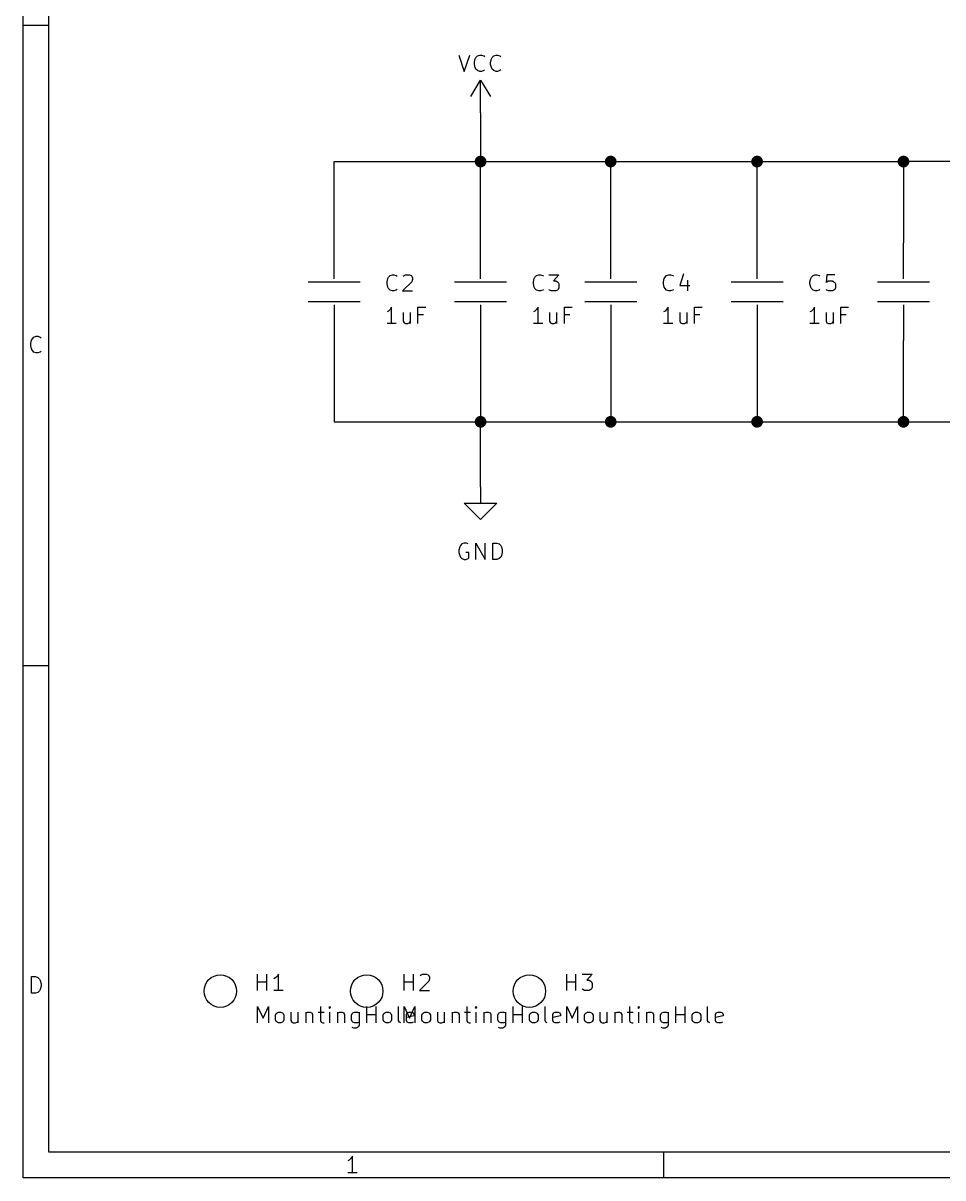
# Model space of a CAD drawing. Extents: x 0.4 to 11.3, y -7.9 to -0.4.
# Drawn here: x 0.394 to 3.221, y -7.874 to -4.324 of the extents above; entities that cross this region are included whole.
import ezdxf

# ---------------------------------------------------------------- set-up
doc = ezdxf.new("R2010")
doc.units = 0
doc.header["$MEASUREMENT"] = 0
for name, color, linetype in [('CYAN2', 4, 'CONTINUOUS'), ('GREEN3', 91, 'CONTINUOUS'), ('RED2', 1, 'CONTINUOUS')]:
    doc.layers.add(name, color=color, linetype=linetype)

msp = doc.modelspace()

# ---------------------------------------------------------------- linework, layer by layer
at = {"layer": 'CYAN2', "linetype": 'CONTINUOUS'}
for p, q in [((1.73333, -4.4228), (1.75, -4.4728)), ((1.75, -4.4728), (1.76667, -4.4228)), ((1.78095, -4.44423), (1.78333, -4.43471)), ((1.78333, -4.43471), (1.78571, -4.42995)), ((1.78571, -4.42995), (1.79048, -4.42519)), ((1.79048, -4.42519), (1.79762, -4.4228)), ((1.79762, -4.4228), (1.80238, -4.4228)), ((1.80238, -4.4228), (1.80952, -4.42519)), ((1.80952, -4.42519), (1.8119, -4.42757)), ((1.83095, -4.44423), (1.83333, -4.43471)), ((1.83333, -4.43471), (1.83571, -4.42995)), ((1.83571, -4.42995), (1.84048, -4.42519)), ((1.84048, -4.42519), (1.84762, -4.4228)), ((1.84762, -4.4228), (1.85238, -4.4228)), ((1.85238, -4.4228), (1.85952, -4.42519)), ((1.85952, -4.42519), (1.8619, -4.42757)), ((1.78095, -4.45137), (1.78095, -4.44423)), ((1.78333, -4.4609), (1.78095, -4.45137)), ((1.78571, -4.46566), (1.78333, -4.4609)), ((1.79048, -4.47043), (1.78571, -4.46566)), ((1.79762, -4.4728), (1.79048, -4.47043)), ((1.80238, -4.4728), (1.79762, -4.4728)), ((1.80952, -4.47043), (1.80238, -4.4728)), ((1.8119, -4.46804), (1.80952, -4.47043)), ((1.83095, -4.45137), (1.83095, -4.44423)), ((1.83333, -4.4609), (1.83095, -4.45137)), ((1.83571, -4.46566), (1.83333, -4.4609)), ((1.84048, -4.47043), (1.83571, -4.46566)), ((1.84762, -4.4728), (1.84048, -4.47043)), ((1.85238, -4.4728), (1.84762, -4.4728)), ((1.85952, -4.47043), (1.85238, -4.4728)), ((1.8619, -4.46804), (1.85952, -4.47043)), ((1.51234, -5.11923), (1.51472, -5.10971)), ((1.51472, -5.10971), (1.5171, -5.10495)), ((1.5171, -5.10495), (1.52186, -5.10019)), ((1.52186, -5.10019), (1.529, -5.0978)), ((1.529, -5.0978), (1.53376, -5.0978)), ((1.53376, -5.0978), (1.54091, -5.10019)), ((1.54091, -5.10019), (1.54329, -5.10257)), ((1.56234, -5.10257), (1.56472, -5.10019)), ((1.56472, -5.10019), (1.56948, -5.0978)), ((1.56948, -5.0978), (1.58139, -5.0978)), ((1.58139, -5.0978), (1.58615, -5.10019)), ((1.58615, -5.10019), (1.58853, -5.10257)), ((1.58853, -5.10257), (1.59091, -5.10733)), ((1.59091, -5.10733), (1.59091, -5.11209)), ((1.96234, -5.11923), (1.96472, -5.10971)), ((1.96472, -5.10971), (1.9671, -5.10495)), ((1.9671, -5.10495), (1.97186, -5.10019)), ((1.97186, -5.10019), (1.979, -5.0978)), ((1.979, -5.0978), (1.98376, -5.0978)), ((1.98376, -5.0978), (1.99091, -5.10019)), ((1.99091, -5.10019), (1.99329, -5.10257)), ((2.00996, -5.0978), (2.04091, -5.0978)), ((2.04091, -5.0978), (2.02424, -5.11685)), ((2.36234, -5.11923), (2.36472, -5.10971)), ((2.36472, -5.10971), (2.3671, -5.10495)), ((2.3671, -5.10495), (2.37186, -5.10019)), ((2.37186, -5.10019), (2.379, -5.0978)), ((2.379, -5.0978), (2.38376, -5.0978)), ((2.38376, -5.0978), (2.39091, -5.10019)), ((2.39091, -5.10019), (2.39329, -5.10257)), ((2.42424, -5.09543), (2.41234, -5.13114)), ((2.81234, -5.11923), (2.81472, -5.10971)), ((2.81472, -5.10971), (2.8171, -5.10495)), ((2.8171, -5.10495), (2.82186, -5.10019)), ((2.82186, -5.10019), (2.829, -5.0978)), ((2.829, -5.0978), (2.83376, -5.0978)), ((2.83376, -5.0978), (2.84091, -5.10019)), ((2.84091, -5.10019), (2.84329, -5.10257)), ((2.86472, -5.0978), (2.86234, -5.12161)), ((2.88853, -5.0978), (2.86472, -5.0978)), ((1.51234, -5.12637), (1.51234, -5.11923)), ((1.51472, -5.1359), (1.51234, -5.12637)), ((1.5171, -5.14066), (1.51472, -5.1359)), ((1.52186, -5.14543), (1.5171, -5.14066)), ((1.529, -5.1478), (1.52186, -5.14543)), ((1.54091, -5.14543), (1.53376, -5.1478)), ((1.54329, -5.14304), (1.54091, -5.14543)), ((1.58853, -5.11923), (1.55996, -5.1478)), ((1.59091, -5.11209), (1.58853, -5.11923)), ((1.96234, -5.12637), (1.96234, -5.11923)), ((1.96472, -5.1359), (1.96234, -5.12637)), ((1.9671, -5.14066), (1.96472, -5.1359)), ((1.97186, -5.14543), (1.9671, -5.14066)), ((1.979, -5.1478), (1.97186, -5.14543)), ((1.99091, -5.14543), (1.98376, -5.1478)), ((1.99329, -5.14304), (1.99091, -5.14543)), ((2.01234, -5.14543), (2.00996, -5.14304)), ((2.0171, -5.1478), (2.01234, -5.14543)), ((2.02424, -5.11685), (2.03139, -5.11685)), ((2.03139, -5.11685), (2.03615, -5.11923)), ((2.03615, -5.14543), (2.03139, -5.1478)), ((2.03615, -5.11923), (2.03853, -5.12161)), ((2.03853, -5.14304), (2.03615, -5.14543)), ((2.03853, -5.12161), (2.04091, -5.12637)), ((2.04091, -5.13828), (2.03853, -5.14304)), ((2.04091, -5.12637), (2.04091, -5.13828)), ((2.36234, -5.12637), (2.36234, -5.11923)), ((2.36472, -5.1359), (2.36234, -5.12637)), ((2.3671, -5.14066), (2.36472, -5.1359)), ((2.37186, -5.14543), (2.3671, -5.14066)), ((2.379, -5.1478), (2.37186, -5.14543)), ((2.39091, -5.14543), (2.38376, -5.1478)), ((2.39329, -5.14304), (2.39091, -5.14543)), ((2.41234, -5.13114), (2.44329, -5.13114)), ((2.43615, -5.11447), (2.43615, -5.1478)), ((2.81234, -5.12637), (2.81234, -5.11923)), ((2.81472, -5.1359), (2.81234, -5.12637)), ((2.8171, -5.14066), (2.81472, -5.1359)), ((2.82186, -5.14543), (2.8171, -5.14066)), ((2.829, -5.1478), (2.82186, -5.14543)), ((2.84091, -5.14543), (2.83376, -5.1478)), ((2.84329, -5.14304), (2.84091, -5.14543)), ((2.86234, -5.12161), (2.86472, -5.11923)), ((2.86472, -5.14543), (2.86234, -5.14304)), ((2.86472, -5.11923), (2.86948, -5.11685)), ((2.86948, -5.1478), (2.86472, -5.14543)), ((2.86948, -5.11685), (2.88139, -5.11685)), ((2.88139, -5.11685), (2.88615, -5.11923)), ((2.88615, -5.14543), (2.88139, -5.1478)), ((2.88615, -5.11923), (2.88853, -5.12161)), ((2.88853, -5.14304), (2.88615, -5.14543)), ((2.88853, -5.12161), (2.89091, -5.12637)), ((2.89091, -5.13828), (2.88853, -5.14304)), ((2.89091, -5.12637), (2.89091, -5.13828)), ((1.53376, -5.1478), (1.529, -5.1478)), ((1.55996, -5.1478), (1.59091, -5.1478)), ((1.98376, -5.1478), (1.979, -5.1478)), ((2.03139, -5.1478), (2.0171, -5.1478)), ((2.38376, -5.1478), (2.379, -5.1478)), ((2.83376, -5.1478), (2.829, -5.1478)), ((2.88139, -5.1478), (2.86948, -5.1478)), ((1.5171, -5.20971), (1.51234, -5.21209)), ((1.52186, -5.20495), (1.5171, -5.20971)), ((1.52662, -5.1978), (1.52186, -5.20495)), ((1.52662, -5.2478), (1.52662, -5.1978)), ((1.56233, -5.21447), (1.56233, -5.24066)), ((1.58376, -5.21447), (1.58376, -5.2478)), ((1.60757, -5.2478), (1.60757, -5.1978)), ((1.60757, -5.1978), (1.63138, -5.1978)), ((1.9671, -5.20971), (1.96234, -5.21209)), ((1.97186, -5.20495), (1.9671, -5.20971)), ((1.97662, -5.1978), (1.97186, -5.20495)), ((1.97662, -5.2478), (1.97662, -5.1978)), ((2.01233, -5.21447), (2.01233, -5.24066)), ((2.03376, -5.21447), (2.03376, -5.2478)), ((2.05757, -5.2478), (2.05757, -5.1978)), ((2.05757, -5.1978), (2.08138, -5.1978)), ((2.3671, -5.20971), (2.36234, -5.21209)), ((2.37186, -5.20495), (2.3671, -5.20971)), ((2.37662, -5.1978), (2.37186, -5.20495)), ((2.37662, -5.2478), (2.37662, -5.1978)), ((2.41233, -5.21447), (2.41233, -5.24066)), ((2.43376, -5.21447), (2.43376, -5.2478)), ((2.45757, -5.2478), (2.45757, -5.1978)), ((2.45757, -5.1978), (2.48138, -5.1978)), ((2.8171, -5.20971), (2.81234, -5.21209)), ((2.82186, -5.20495), (2.8171, -5.20971)), ((2.82662, -5.1978), (2.82186, -5.20495)), ((2.82662, -5.2478), (2.82662, -5.1978)), ((2.86233, -5.21447), (2.86233, -5.24066)), ((2.88376, -5.21447), (2.88376, -5.2478)), ((2.90757, -5.2478), (2.90757, -5.1978)), ((2.90757, -5.1978), (2.93138, -5.1978)), ((1.54091, -5.2478), (1.51234, -5.2478)), ((1.56233, -5.24066), (1.56472, -5.24543)), ((1.56472, -5.24543), (1.56948, -5.2478)), ((1.56948, -5.2478), (1.57662, -5.2478)), ((1.57662, -5.2478), (1.58138, -5.24543)), ((1.58138, -5.24543), (1.58376, -5.24304)), ((1.62424, -5.22161), (1.60757, -5.22161)), ((1.99091, -5.2478), (1.96234, -5.2478)), ((2.01233, -5.24066), (2.01472, -5.24543)), ((2.01472, -5.24543), (2.01948, -5.2478)), ((2.01948, -5.2478), (2.02662, -5.2478)), ((2.02662, -5.2478), (2.03138, -5.24543)), ((2.03138, -5.24543), (2.03376, -5.24304)), ((2.07424, -5.22161), (2.05757, -5.22161)), ((2.39091, -5.2478), (2.36234, -5.2478)), ((2.41233, -5.24066), (2.41472, -5.24543)), ((2.41472, -5.24543), (2.41948, -5.2478)), ((2.41948, -5.2478), (2.42662, -5.2478)), ((2.42662, -5.2478), (2.43138, -5.24543)), ((2.43138, -5.24543), (2.43376, -5.24304)), ((2.47424, -5.22161), (2.45757, -5.22161)), ((2.84091, -5.2478), (2.81234, -5.2478)), ((2.86233, -5.24066), (2.86472, -5.24543)), ((2.86472, -5.24543), (2.86948, -5.2478)), ((2.86948, -5.2478), (2.87662, -5.2478)), ((2.87662, -5.2478), (2.88138, -5.24543)), ((2.88138, -5.24543), (2.88376, -5.24304)), ((2.92424, -5.22161), (2.90757, -5.22161)), ((1.74286, -5.92519), (1.73809, -5.92995)), ((1.75, -5.9228), (1.74286, -5.92519)), ((1.75714, -5.9228), (1.75, -5.9228)), ((1.76191, -5.92519), (1.75714, -5.9228)), ((1.78571, -5.9728), (1.78571, -5.9228)), ((1.78571, -5.9228), (1.81428, -5.9728)), ((1.81428, -5.9728), (1.81428, -5.9228)), ((1.83809, -5.9728), (1.83809, -5.9228)), ((1.83809, -5.9228), (1.85, -5.9228)), ((1.85, -5.9228), (1.85714, -5.92519)), ((1.85714, -5.92519), (1.86191, -5.92995)), ((1.73571, -5.93471), (1.73333, -5.94423)), ((1.73333, -5.94423), (1.73333, -5.95137)), ((1.73333, -5.95137), (1.73571, -5.9609)), ((1.73809, -5.92995), (1.73571, -5.93471)), ((1.73571, -5.9609), (1.73809, -5.96566)), ((1.76428, -5.95137), (1.75476, -5.95137)), ((1.76428, -5.96804), (1.76428, -5.95137)), ((1.86191, -5.92995), (1.86429, -5.93471)), ((1.86429, -5.9609), (1.86191, -5.96566)), ((1.86429, -5.93471), (1.86667, -5.94423)), ((1.86667, -5.95137), (1.86429, -5.9609)), ((1.86667, -5.94423), (1.86667, -5.95137)), ((1.73809, -5.96566), (1.74286, -5.97043)), ((1.74286, -5.97043), (1.75, -5.9728)), ((1.75, -5.9728), (1.75476, -5.9728)), ((1.75476, -5.9728), (1.76191, -5.97043)), ((1.76191, -5.97043), (1.76428, -5.96804)), ((1.85, -5.9728), (1.83809, -5.9728)), ((1.85714, -5.97043), (1.85, -5.9728)), ((1.86191, -5.96566), (1.85714, -5.97043)), ((1.11472, -7.2978), (1.11472, -7.2478)), ((1.11472, -7.2978), (1.11472, -7.2478)), ((1.11472, -7.27161), (1.14329, -7.27161)), ((1.11472, -7.27161), (1.14329, -7.27161)), ((1.14329, -7.2978), (1.14329, -7.2478)), ((1.14329, -7.2978), (1.14329, -7.2478)), ((1.16948, -7.25971), (1.16472, -7.26209)), ((1.16948, -7.25971), (1.16472, -7.26209)), ((1.17424, -7.25495), (1.16948, -7.25971)), ((1.17424, -7.25495), (1.16948, -7.25971)), ((1.179, -7.2478), (1.17424, -7.25495)), ((1.179, -7.2478), (1.17424, -7.25495)), ((1.179, -7.2978), (1.179, -7.2478)), ((1.179, -7.2978), (1.179, -7.2478)), ((1.56472, -7.2978), (1.56472, -7.2478)), ((1.56472, -7.2978), (1.56472, -7.2478)), ((1.56472, -7.27161), (1.59329, -7.27161)), ((1.56472, -7.27161), (1.59329, -7.27161)), ((1.59329, -7.2978), (1.59329, -7.2478)), ((1.59329, -7.2978), (1.59329, -7.2478)), ((1.64091, -7.26923), (1.61234, -7.2978)), ((1.64091, -7.26923), (1.61234, -7.2978)), ((1.61472, -7.25257), (1.6171, -7.25019)), ((1.61472, -7.25257), (1.6171, -7.25019)), ((1.6171, -7.25019), (1.62186, -7.2478)), ((1.6171, -7.25019), (1.62186, -7.2478)), ((1.62186, -7.2478), (1.63377, -7.2478)), ((1.62186, -7.2478), (1.63377, -7.2478)), ((1.63377, -7.2478), (1.63853, -7.25019)), ((1.63377, -7.2478), (1.63853, -7.25019)), ((1.63853, -7.25019), (1.64091, -7.25257)), ((1.63853, -7.25019), (1.64091, -7.25257)), ((1.64091, -7.25257), (1.64329, -7.25733)), ((1.64091, -7.25257), (1.64329, -7.25733)), ((1.64329, -7.26209), (1.64091, -7.26923)), ((1.64329, -7.26209), (1.64091, -7.26923)), ((1.64329, -7.25733), (1.64329, -7.26209)), ((1.64329, -7.25733), (1.64329, -7.26209)), ((2.06472, -7.2978), (2.06472, -7.2478)), ((2.06472, -7.2978), (2.06472, -7.2478)), ((2.06472, -7.27161), (2.09329, -7.27161)), ((2.06472, -7.27161), (2.09329, -7.27161)), ((2.09329, -7.2978), (2.09329, -7.2478)), ((2.09329, -7.2978), (2.09329, -7.2478)), ((2.11234, -7.2478), (2.14329, -7.2478)), ((2.11234, -7.2478), (2.14329, -7.2478)), ((2.14329, -7.2478), (2.12662, -7.26685)), ((2.14329, -7.2478), (2.12662, -7.26685)), ((2.12662, -7.26685), (2.13377, -7.26685)), ((2.12662, -7.26685), (2.13377, -7.26685)), ((2.13377, -7.26685), (2.13853, -7.26923)), ((2.13377, -7.26685), (2.13853, -7.26923)), ((2.13853, -7.26923), (2.14091, -7.27161)), ((2.13853, -7.26923), (2.14091, -7.27161)), ((2.14091, -7.27161), (2.14329, -7.27637)), ((2.14091, -7.27161), (2.14329, -7.27637)), ((2.14329, -7.27637), (2.14329, -7.28828)), ((2.14329, -7.27637), (2.14329, -7.28828)), ((1.19329, -7.2978), (1.16472, -7.2978)), ((1.19329, -7.2978), (1.16472, -7.2978)), ((1.61234, -7.2978), (1.64329, -7.2978)), ((1.61234, -7.2978), (1.64329, -7.2978)), ((2.11472, -7.29543), (2.11234, -7.29304)), ((2.11472, -7.29543), (2.11234, -7.29304)), ((2.11948, -7.2978), (2.11472, -7.29543)), ((2.11948, -7.2978), (2.11472, -7.29543)), ((2.13377, -7.2978), (2.11948, -7.2978)), ((2.13377, -7.2978), (2.11948, -7.2978)), ((2.13853, -7.29543), (2.13377, -7.2978)), ((2.13853, -7.29543), (2.13377, -7.2978)), ((2.14091, -7.29304), (2.13853, -7.29543)), ((2.14091, -7.29304), (2.13853, -7.29543)), ((2.14329, -7.28828), (2.14091, -7.29304)), ((2.14329, -7.28828), (2.14091, -7.29304)), ((1.11472, -7.3978), (1.11472, -7.3478)), ((1.11472, -7.3478), (1.13139, -7.38352)), ((1.11472, -7.3978), (1.11472, -7.3478)), ((1.11472, -7.3478), (1.13139, -7.38352)), ((1.13139, -7.38352), (1.14805, -7.3478)), ((1.13139, -7.38352), (1.14805, -7.3478)), ((1.14805, -7.3478), (1.14805, -7.3978)), ((1.14805, -7.3478), (1.14805, -7.3978)), ((1.30757, -7.3478), (1.30757, -7.39066)), ((1.30757, -7.3478), (1.30757, -7.39066)), ((1.33614, -7.3478), (1.33376, -7.35019)), ((1.33614, -7.3478), (1.33376, -7.35019)), ((1.33852, -7.35019), (1.33614, -7.3478)), ((1.33614, -7.3478), (1.33614, -7.35257)), ((1.33852, -7.35019), (1.33614, -7.3478)), ((1.33614, -7.3478), (1.33614, -7.35257)), ((1.45042, -7.3978), (1.45042, -7.3478)), ((1.45042, -7.3978), (1.45042, -7.3478)), ((1.47899, -7.3978), (1.47899, -7.3478)), ((1.47899, -7.3978), (1.47899, -7.3478)), ((1.54804, -7.39066), (1.54804, -7.3478)), ((1.54804, -7.39066), (1.54804, -7.3478)), ((1.56472, -7.3978), (1.56472, -7.3478)), ((1.56472, -7.3478), (1.58139, -7.38352)), ((1.56472, -7.3978), (1.56472, -7.3478)), ((1.56472, -7.3478), (1.58139, -7.38352)), ((1.58139, -7.38352), (1.59805, -7.3478)), ((1.58139, -7.38352), (1.59805, -7.3478)), ((1.59805, -7.3478), (1.59805, -7.3978)), ((1.59805, -7.3478), (1.59805, -7.3978)), ((1.75757, -7.3478), (1.75757, -7.39066)), ((1.75757, -7.3478), (1.75757, -7.39066)), ((1.78614, -7.3478), (1.78376, -7.35019)), ((1.78614, -7.3478), (1.78376, -7.35019)), ((1.78852, -7.35019), (1.78614, -7.3478)), ((1.78614, -7.3478), (1.78614, -7.35257)), ((1.78852, -7.35019), (1.78614, -7.3478)), ((1.78614, -7.3478), (1.78614, -7.35257)), ((1.90042, -7.3978), (1.90042, -7.3478)), ((1.90042, -7.3978), (1.90042, -7.3478)), ((1.92899, -7.3978), (1.92899, -7.3478)), ((1.92899, -7.3978), (1.92899, -7.3478)), ((1.99804, -7.39066), (1.99804, -7.3478)), ((1.99804, -7.39066), (1.99804, -7.3478)), ((2.06472, -7.3978), (2.06472, -7.3478)), ((2.06472, -7.3478), (2.08139, -7.38352)), ((2.06472, -7.3978), (2.06472, -7.3478)), ((2.06472, -7.3478), (2.08139, -7.38352)), ((2.08139, -7.38352), (2.09805, -7.3478)), ((2.08139, -7.38352), (2.09805, -7.3478)), ((2.09805, -7.3478), (2.09805, -7.3978)), ((2.09805, -7.3478), (2.09805, -7.3978)), ((2.25757, -7.3478), (2.25757, -7.39066)), ((2.25757, -7.3478), (2.25757, -7.39066)), ((2.28614, -7.3478), (2.28376, -7.35019)), ((2.28614, -7.3478), (2.28376, -7.35019)), ((2.28852, -7.35019), (2.28614, -7.3478)), ((2.28614, -7.3478), (2.28614, -7.35257)), ((2.28852, -7.35019), (2.28614, -7.3478)), ((2.28614, -7.3478), (2.28614, -7.35257)), ((2.40042, -7.3978), (2.40042, -7.3478)), ((2.40042, -7.3978), (2.40042, -7.3478)), ((2.42899, -7.3978), (2.42899, -7.3478)), ((2.42899, -7.3978), (2.42899, -7.3478)), ((2.49804, -7.39066), (2.49804, -7.3478)), ((2.49804, -7.39066), (2.49804, -7.3478)), ((1.16948, -7.374), (1.17186, -7.36923)), ((1.16948, -7.374), (1.17186, -7.36923)), ((1.16948, -7.38828), (1.16948, -7.374)), ((1.16948, -7.38828), (1.16948, -7.374)), ((1.17186, -7.36923), (1.17424, -7.36685)), ((1.17186, -7.36923), (1.17424, -7.36685)), ((1.17424, -7.36685), (1.179, -7.36447)), ((1.17424, -7.36685), (1.179, -7.36447)), ((1.179, -7.36447), (1.18615, -7.36447)), ((1.179, -7.36447), (1.18615, -7.36447)), ((1.18615, -7.36447), (1.19091, -7.36685)), ((1.18615, -7.36447), (1.19091, -7.36685)), ((1.19091, -7.36685), (1.19329, -7.36923)), ((1.19091, -7.36685), (1.19329, -7.36923)), ((1.19329, -7.36923), (1.19567, -7.374)), ((1.19329, -7.36923), (1.19567, -7.374)), ((1.19567, -7.374), (1.19567, -7.38828)), ((1.19567, -7.374), (1.19567, -7.38828)), ((1.21709, -7.36447), (1.21709, -7.39066)), ((1.21709, -7.36447), (1.21709, -7.39066)), ((1.23852, -7.36447), (1.23852, -7.3978)), ((1.23852, -7.36447), (1.23852, -7.3978)), ((1.26233, -7.36447), (1.26233, -7.3978)), ((1.26233, -7.36447), (1.26233, -7.3978)), ((1.26233, -7.36923), (1.26471, -7.36685)), ((1.26233, -7.36923), (1.26471, -7.36685)), ((1.26471, -7.36685), (1.26948, -7.36447)), ((1.26471, -7.36685), (1.26948, -7.36447)), ((1.26948, -7.36447), (1.27662, -7.36447)), ((1.26948, -7.36447), (1.27662, -7.36447)), ((1.27662, -7.36447), (1.28138, -7.36685)), ((1.27662, -7.36447), (1.28138, -7.36685)), ((1.28138, -7.36685), (1.28376, -7.37161)), ((1.28138, -7.36685), (1.28376, -7.37161)), ((1.28376, -7.37161), (1.28376, -7.3978)), ((1.28376, -7.37161), (1.28376, -7.3978)), ((1.30043, -7.36447), (1.31947, -7.36447)), ((1.30043, -7.36447), (1.31947, -7.36447)), ((1.33376, -7.35019), (1.33614, -7.35257)), ((1.33376, -7.35019), (1.33614, -7.35257)), ((1.33614, -7.35257), (1.33852, -7.35019)), ((1.33614, -7.35257), (1.33852, -7.35019)), ((1.33614, -7.3978), (1.33614, -7.36447)), ((1.33614, -7.3978), (1.33614, -7.36447)), ((1.35995, -7.36447), (1.35995, -7.3978)), ((1.35995, -7.36447), (1.35995, -7.3978)), ((1.35995, -7.36923), (1.36233, -7.36685)), ((1.35995, -7.36923), (1.36233, -7.36685)), ((1.36233, -7.36685), (1.36709, -7.36447)), ((1.36233, -7.36685), (1.36709, -7.36447)), ((1.36709, -7.36447), (1.37424, -7.36447)), ((1.36709, -7.36447), (1.37424, -7.36447)), ((1.37424, -7.36447), (1.379, -7.36685)), ((1.37424, -7.36447), (1.379, -7.36685)), ((1.379, -7.36685), (1.38138, -7.37161)), ((1.379, -7.36685), (1.38138, -7.37161)), ((1.38138, -7.37161), (1.38138, -7.3978)), ((1.38138, -7.37161), (1.38138, -7.3978)), ((1.40281, -7.374), (1.40519, -7.36923)), ((1.40281, -7.374), (1.40519, -7.36923)), ((1.40281, -7.38828), (1.40281, -7.374)), ((1.40281, -7.38828), (1.40281, -7.374)), ((1.40519, -7.36923), (1.40757, -7.36685)), ((1.40519, -7.36923), (1.40757, -7.36685)), ((1.40757, -7.36685), (1.41233, -7.36447)), ((1.40757, -7.36685), (1.41233, -7.36447)), ((1.41233, -7.36447), (1.42185, -7.36447)), ((1.41233, -7.36447), (1.42185, -7.36447)), ((1.42185, -7.36447), (1.42661, -7.36685)), ((1.42185, -7.36447), (1.42661, -7.36685)), ((1.42661, -7.36447), (1.42661, -7.40495)), ((1.42661, -7.36447), (1.42661, -7.40495)), ((1.45042, -7.37161), (1.47899, -7.37161)), ((1.45042, -7.37161), (1.47899, -7.37161)), ((1.50043, -7.374), (1.5028, -7.36923)), ((1.50043, -7.374), (1.5028, -7.36923)), ((1.50043, -7.38828), (1.50043, -7.374)), ((1.50043, -7.38828), (1.50043, -7.374)), ((1.5028, -7.36923), (1.50519, -7.36685)), ((1.5028, -7.36923), (1.50519, -7.36685)), ((1.50519, -7.36685), (1.50995, -7.36447)), ((1.50519, -7.36685), (1.50995, -7.36447)), ((1.50995, -7.36447), (1.51709, -7.36447)), ((1.50995, -7.36447), (1.51709, -7.36447)), ((1.51709, -7.36447), (1.52185, -7.36685)), ((1.51709, -7.36447), (1.52185, -7.36685)), ((1.52185, -7.36685), (1.52423, -7.36923)), ((1.52185, -7.36685), (1.52423, -7.36923)), ((1.52423, -7.36923), (1.52661, -7.374)), ((1.52423, -7.36923), (1.52661, -7.374)), ((1.52661, -7.374), (1.52661, -7.38828)), ((1.52661, -7.374), (1.52661, -7.38828)), ((1.57185, -7.37161), (1.57423, -7.36685)), ((1.57185, -7.37161), (1.57423, -7.36685)), ((1.57185, -7.39066), (1.57185, -7.37161)), ((1.57185, -7.39066), (1.57185, -7.37161)), ((1.59566, -7.37637), (1.57185, -7.38114)), ((1.59566, -7.37637), (1.57185, -7.38114)), ((1.57423, -7.36685), (1.57899, -7.36447)), ((1.57423, -7.36685), (1.57899, -7.36447)), ((1.57899, -7.36447), (1.58852, -7.36447)), ((1.57899, -7.36447), (1.58852, -7.36447)), ((1.58852, -7.36447), (1.59328, -7.36685)), ((1.58852, -7.36447), (1.59328, -7.36685)), ((1.59328, -7.36685), (1.59566, -7.37161)), ((1.59328, -7.36685), (1.59566, -7.37161)), ((1.59566, -7.37161), (1.59566, -7.37637)), ((1.59566, -7.37161), (1.59566, -7.37637)), ((1.61948, -7.374), (1.62186, -7.36923)), ((1.61948, -7.374), (1.62186, -7.36923)), ((1.61948, -7.38828), (1.61948, -7.374)), ((1.61948, -7.38828), (1.61948, -7.374)), ((1.62186, -7.36923), (1.62424, -7.36685)), ((1.62186, -7.36923), (1.62424, -7.36685)), ((1.62424, -7.36685), (1.629, -7.36447)), ((1.62424, -7.36685), (1.629, -7.36447)), ((1.629, -7.36447), (1.63615, -7.36447)), ((1.629, -7.36447), (1.63615, -7.36447)), ((1.63615, -7.36447), (1.64091, -7.36685)), ((1.63615, -7.36447), (1.64091, -7.36685)), ((1.64091, -7.36685), (1.64329, -7.36923)), ((1.64091, -7.36685), (1.64329, -7.36923)), ((1.64329, -7.36923), (1.64567, -7.374)), ((1.64329, -7.36923), (1.64567, -7.374)), ((1.64567, -7.374), (1.64567, -7.38828)), ((1.64567, -7.374), (1.64567, -7.38828)), ((1.66709, -7.36447), (1.66709, -7.39066)), ((1.66709, -7.36447), (1.66709, -7.39066)), ((1.68852, -7.36447), (1.68852, -7.3978)), ((1.68852, -7.36447), (1.68852, -7.3978)), ((1.71233, -7.36447), (1.71233, -7.3978)), ((1.71233, -7.36447), (1.71233, -7.3978)), ((1.71233, -7.36923), (1.71471, -7.36685)), ((1.71233, -7.36923), (1.71471, -7.36685)), ((1.71471, -7.36685), (1.71948, -7.36447)), ((1.71471, -7.36685), (1.71948, -7.36447)), ((1.71948, -7.36447), (1.72662, -7.36447)), ((1.71948, -7.36447), (1.72662, -7.36447)), ((1.72662, -7.36447), (1.73138, -7.36685)), ((1.72662, -7.36447), (1.73138, -7.36685)), ((1.73138, -7.36685), (1.73376, -7.37161)), ((1.73138, -7.36685), (1.73376, -7.37161)), ((1.73376, -7.37161), (1.73376, -7.3978)), ((1.73376, -7.37161), (1.73376, -7.3978)), ((1.75043, -7.36447), (1.76947, -7.36447)), ((1.75043, -7.36447), (1.76947, -7.36447)), ((1.78376, -7.35019), (1.78614, -7.35257)), ((1.78376, -7.35019), (1.78614, -7.35257)), ((1.78614, -7.35257), (1.78852, -7.35019)), ((1.78614, -7.35257), (1.78852, -7.35019)), ((1.78614, -7.3978), (1.78614, -7.36447)), ((1.78614, -7.3978), (1.78614, -7.36447)), ((1.80995, -7.36447), (1.80995, -7.3978)), ((1.80995, -7.36447), (1.80995, -7.3978)), ((1.80995, -7.36923), (1.81233, -7.36685)), ((1.80995, -7.36923), (1.81233, -7.36685)), ((1.81233, -7.36685), (1.81709, -7.36447)), ((1.81233, -7.36685), (1.81709, -7.36447)), ((1.81709, -7.36447), (1.82424, -7.36447)), ((1.81709, -7.36447), (1.82424, -7.36447)), ((1.82424, -7.36447), (1.829, -7.36685)), ((1.82424, -7.36447), (1.829, -7.36685)), ((1.829, -7.36685), (1.83138, -7.37161)), ((1.829, -7.36685), (1.83138, -7.37161)), ((1.83138, -7.37161), (1.83138, -7.3978)), ((1.83138, -7.37161), (1.83138, -7.3978)), ((1.85281, -7.374), (1.85519, -7.36923)), ((1.85281, -7.374), (1.85519, -7.36923)), ((1.85281, -7.38828), (1.85281, -7.374)), ((1.85281, -7.38828), (1.85281, -7.374)), ((1.85519, -7.36923), (1.85757, -7.36685)), ((1.85519, -7.36923), (1.85757, -7.36685)), ((1.85757, -7.36685), (1.86233, -7.36447)), ((1.85757, -7.36685), (1.86233, -7.36447)), ((1.86233, -7.36447), (1.87185, -7.36447)), ((1.86233, -7.36447), (1.87185, -7.36447)), ((1.87185, -7.36447), (1.87661, -7.36685)), ((1.87185, -7.36447), (1.87661, -7.36685)), ((1.87661, -7.36447), (1.87661, -7.40495)), ((1.87661, -7.36447), (1.87661, -7.40495)), ((1.90042, -7.37161), (1.92899, -7.37161)), ((1.90042, -7.37161), (1.92899, -7.37161)), ((1.95043, -7.374), (1.9528, -7.36923)), ((1.95043, -7.374), (1.9528, -7.36923)), ((1.95043, -7.38828), (1.95043, -7.374)), ((1.95043, -7.38828), (1.95043, -7.374)), ((1.9528, -7.36923), (1.95519, -7.36685)), ((1.9528, -7.36923), (1.95519, -7.36685)), ((1.95519, -7.36685), (1.95995, -7.36447)), ((1.95519, -7.36685), (1.95995, -7.36447)), ((1.95995, -7.36447), (1.96709, -7.36447)), ((1.95995, -7.36447), (1.96709, -7.36447)), ((1.96709, -7.36447), (1.97185, -7.36685)), ((1.96709, -7.36447), (1.97185, -7.36685)), ((1.97185, -7.36685), (1.97423, -7.36923)), ((1.97185, -7.36685), (1.97423, -7.36923)), ((1.97423, -7.36923), (1.97661, -7.374)), ((1.97423, -7.36923), (1.97661, -7.374)), ((1.97661, -7.374), (1.97661, -7.38828)), ((1.97661, -7.374), (1.97661, -7.38828)), ((2.02185, -7.37161), (2.02423, -7.36685)), ((2.02185, -7.37161), (2.02423, -7.36685)), ((2.02185, -7.39066), (2.02185, -7.37161)), ((2.02185, -7.39066), (2.02185, -7.37161)), ((2.04566, -7.37637), (2.02185, -7.38114)), ((2.04566, -7.37637), (2.02185, -7.38114)), ((2.02423, -7.36685), (2.02899, -7.36447)), ((2.02423, -7.36685), (2.02899, -7.36447)), ((2.02899, -7.36447), (2.03852, -7.36447)), ((2.02899, -7.36447), (2.03852, -7.36447)), ((2.03852, -7.36447), (2.04328, -7.36685)), ((2.03852, -7.36447), (2.04328, -7.36685)), ((2.04328, -7.36685), (2.04566, -7.37161)), ((2.04328, -7.36685), (2.04566, -7.37161)), ((2.04566, -7.37161), (2.04566, -7.37637)), ((2.04566, -7.37161), (2.04566, -7.37637)), ((2.11948, -7.374), (2.12186, -7.36923)), ((2.11948, -7.374), (2.12186, -7.36923)), ((2.11948, -7.38828), (2.11948, -7.374)), ((2.11948, -7.38828), (2.11948, -7.374)), ((2.12186, -7.36923), (2.12424, -7.36685)), ((2.12186, -7.36923), (2.12424, -7.36685)), ((2.12424, -7.36685), (2.129, -7.36447)), ((2.12424, -7.36685), (2.129, -7.36447)), ((2.129, -7.36447), (2.13615, -7.36447)), ((2.129, -7.36447), (2.13615, -7.36447)), ((2.13615, -7.36447), (2.14091, -7.36685)), ((2.13615, -7.36447), (2.14091, -7.36685)), ((2.14091, -7.36685), (2.14329, -7.36923)), ((2.14091, -7.36685), (2.14329, -7.36923)), ((2.14329, -7.36923), (2.14567, -7.374)), ((2.14329, -7.36923), (2.14567, -7.374)), ((2.14567, -7.374), (2.14567, -7.38828)), ((2.14567, -7.374), (2.14567, -7.38828)), ((2.16709, -7.36447), (2.16709, -7.39066)), ((2.16709, -7.36447), (2.16709, -7.39066)), ((2.18852, -7.36447), (2.18852, -7.3978)), ((2.18852, -7.36447), (2.18852, -7.3978)), ((2.21233, -7.36447), (2.21233, -7.3978)), ((2.21233, -7.36447), (2.21233, -7.3978)), ((2.21233, -7.36923), (2.21471, -7.36685)), ((2.21233, -7.36923), (2.21471, -7.36685)), ((2.21471, -7.36685), (2.21948, -7.36447)), ((2.21471, -7.36685), (2.21948, -7.36447)), ((2.21948, -7.36447), (2.22662, -7.36447)), ((2.21948, -7.36447), (2.22662, -7.36447)), ((2.22662, -7.36447), (2.23138, -7.36685)), ((2.22662, -7.36447), (2.23138, -7.36685)), ((2.23138, -7.36685), (2.23376, -7.37161)), ((2.23138, -7.36685), (2.23376, -7.37161)), ((2.23376, -7.37161), (2.23376, -7.3978)), ((2.23376, -7.37161), (2.23376, -7.3978)), ((2.25043, -7.36447), (2.26947, -7.36447)), ((2.25043, -7.36447), (2.26947, -7.36447)), ((2.28376, -7.35019), (2.28614, -7.35257)), ((2.28376, -7.35019), (2.28614, -7.35257)), ((2.28614, -7.35257), (2.28852, -7.35019)), ((2.28614, -7.35257), (2.28852, -7.35019)), ((2.28614, -7.3978), (2.28614, -7.36447)), ((2.28614, -7.3978), (2.28614, -7.36447)), ((2.30995, -7.36447), (2.30995, -7.3978)), ((2.30995, -7.36447), (2.30995, -7.3978)), ((2.30995, -7.36923), (2.31233, -7.36685)), ((2.30995, -7.36923), (2.31233, -7.36685)), ((2.31233, -7.36685), (2.31709, -7.36447)), ((2.31233, -7.36685), (2.31709, -7.36447)), ((2.31709, -7.36447), (2.32424, -7.36447)), ((2.31709, -7.36447), (2.32424, -7.36447)), ((2.32424, -7.36447), (2.329, -7.36685)), ((2.32424, -7.36447), (2.329, -7.36685)), ((2.329, -7.36685), (2.33138, -7.37161)), ((2.329, -7.36685), (2.33138, -7.37161)), ((2.33138, -7.37161), (2.33138, -7.3978)), ((2.33138, -7.37161), (2.33138, -7.3978)), ((2.35281, -7.374), (2.35519, -7.36923)), ((2.35281, -7.374), (2.35519, -7.36923)), ((2.35281, -7.38828), (2.35281, -7.374)), ((2.35281, -7.38828), (2.35281, -7.374)), ((2.35519, -7.36923), (2.35757, -7.36685)), ((2.35519, -7.36923), (2.35757, -7.36685)), ((2.35757, -7.36685), (2.36233, -7.36447)), ((2.35757, -7.36685), (2.36233, -7.36447)), ((2.36233, -7.36447), (2.37185, -7.36447)), ((2.36233, -7.36447), (2.37185, -7.36447)), ((2.37185, -7.36447), (2.37661, -7.36685)), ((2.37185, -7.36447), (2.37661, -7.36685)), ((2.37661, -7.36447), (2.37661, -7.40495)), ((2.37661, -7.36447), (2.37661, -7.40495)), ((2.40042, -7.37161), (2.42899, -7.37161)), ((2.40042, -7.37161), (2.42899, -7.37161)), ((2.45043, -7.374), (2.4528, -7.36923)), ((2.45043, -7.374), (2.4528, -7.36923)), ((2.45043, -7.38828), (2.45043, -7.374)), ((2.45043, -7.38828), (2.45043, -7.374)), ((2.4528, -7.36923), (2.45519, -7.36685)), ((2.4528, -7.36923), (2.45519, -7.36685)), ((2.45519, -7.36685), (2.45995, -7.36447)), ((2.45519, -7.36685), (2.45995, -7.36447)), ((2.45995, -7.36447), (2.46709, -7.36447)), ((2.45995, -7.36447), (2.46709, -7.36447)), ((2.46709, -7.36447), (2.47185, -7.36685)), ((2.46709, -7.36447), (2.47185, -7.36685)), ((2.47185, -7.36685), (2.47423, -7.36923)), ((2.47185, -7.36685), (2.47423, -7.36923)), ((2.47423, -7.36923), (2.47661, -7.374)), ((2.47423, -7.36923), (2.47661, -7.374)), ((2.47661, -7.374), (2.47661, -7.38828)), ((2.47661, -7.374), (2.47661, -7.38828)), ((2.52185, -7.37161), (2.52423, -7.36685)), ((2.52185, -7.37161), (2.52423, -7.36685)), ((2.52185, -7.39066), (2.52185, -7.37161)), ((2.52185, -7.39066), (2.52185, -7.37161)), ((2.54566, -7.37637), (2.52185, -7.38114)), ((2.54566, -7.37637), (2.52185, -7.38114)), ((2.52423, -7.36685), (2.52899, -7.36447)), ((2.52423, -7.36685), (2.52899, -7.36447)), ((2.52899, -7.36447), (2.53852, -7.36447)), ((2.52899, -7.36447), (2.53852, -7.36447)), ((2.53852, -7.36447), (2.54328, -7.36685)), ((2.53852, -7.36447), (2.54328, -7.36685)), ((2.54328, -7.36685), (2.54566, -7.37161)), ((2.54328, -7.36685), (2.54566, -7.37161)), ((2.54566, -7.37161), (2.54566, -7.37637)), ((2.54566, -7.37161), (2.54566, -7.37637)), ((1.17186, -7.39304), (1.16948, -7.38828)), ((1.17186, -7.39304), (1.16948, -7.38828)), ((1.17424, -7.39543), (1.17186, -7.39304)), ((1.17424, -7.39543), (1.17186, -7.39304)), ((1.179, -7.3978), (1.17424, -7.39543)), ((1.179, -7.3978), (1.17424, -7.39543)), ((1.18615, -7.3978), (1.179, -7.3978)), ((1.18615, -7.3978), (1.179, -7.3978)), ((1.19091, -7.39543), (1.18615, -7.3978)), ((1.19091, -7.39543), (1.18615, -7.3978)), ((1.19329, -7.39304), (1.19091, -7.39543)), ((1.19329, -7.39304), (1.19091, -7.39543)), ((1.19567, -7.38828), (1.19329, -7.39304)), ((1.19567, -7.38828), (1.19329, -7.39304)), ((1.21709, -7.39066), (1.21948, -7.39543)), ((1.21709, -7.39066), (1.21948, -7.39543)), ((1.21948, -7.39543), (1.22424, -7.3978)), ((1.21948, -7.39543), (1.22424, -7.3978)), ((1.22424, -7.3978), (1.23138, -7.3978)), ((1.22424, -7.3978), (1.23138, -7.3978)), ((1.23138, -7.3978), (1.23614, -7.39543)), ((1.23138, -7.3978), (1.23614, -7.39543)), ((1.23614, -7.39543), (1.23852, -7.39304)), ((1.23614, -7.39543), (1.23852, -7.39304)), ((1.30757, -7.39066), (1.30995, -7.39543)), ((1.30757, -7.39066), (1.30995, -7.39543)), ((1.30995, -7.39543), (1.31471, -7.3978)), ((1.30995, -7.39543), (1.31471, -7.3978)), ((1.31471, -7.3978), (1.31947, -7.3978)), ((1.31471, -7.3978), (1.31947, -7.3978)), ((1.40519, -7.39304), (1.40281, -7.38828)), ((1.40519, -7.39304), (1.40281, -7.38828)), ((1.40757, -7.39543), (1.40519, -7.39304)), ((1.40757, -7.39543), (1.40519, -7.39304)), ((1.40995, -7.41447), (1.40519, -7.41209)), ((1.40995, -7.41447), (1.40519, -7.41209)), ((1.41233, -7.3978), (1.40757, -7.39543)), ((1.41233, -7.3978), (1.40757, -7.39543)), ((1.41709, -7.41447), (1.40995, -7.41447)), ((1.41709, -7.41447), (1.40995, -7.41447)), ((1.42185, -7.3978), (1.41233, -7.3978)), ((1.42185, -7.3978), (1.41233, -7.3978)), ((1.42185, -7.41209), (1.41709, -7.41447)), ((1.42185, -7.41209), (1.41709, -7.41447)), ((1.42661, -7.39543), (1.42185, -7.3978)), ((1.42661, -7.39543), (1.42185, -7.3978)), ((1.42423, -7.40971), (1.42185, -7.41209)), ((1.42423, -7.40971), (1.42185, -7.41209)), ((1.42661, -7.40495), (1.42423, -7.40971)), ((1.42661, -7.40495), (1.42423, -7.40971)), ((1.5028, -7.39304), (1.50043, -7.38828)), ((1.5028, -7.39304), (1.50043, -7.38828)), ((1.50519, -7.39543), (1.5028, -7.39304)), ((1.50519, -7.39543), (1.5028, -7.39304)), ((1.50995, -7.3978), (1.50519, -7.39543)), ((1.50995, -7.3978), (1.50519, -7.39543)), ((1.51709, -7.3978), (1.50995, -7.3978)), ((1.51709, -7.3978), (1.50995, -7.3978)), ((1.52185, -7.39543), (1.51709, -7.3978)), ((1.52185, -7.39543), (1.51709, -7.3978)), ((1.52423, -7.39304), (1.52185, -7.39543)), ((1.52423, -7.39304), (1.52185, -7.39543)), ((1.52661, -7.38828), (1.52423, -7.39304)), ((1.52661, -7.38828), (1.52423, -7.39304)), ((1.55042, -7.39543), (1.54804, -7.39066)), ((1.55042, -7.39543), (1.54804, -7.39066)), ((1.55519, -7.3978), (1.55042, -7.39543)), ((1.55519, -7.3978), (1.55042, -7.39543)), ((1.57423, -7.39543), (1.57185, -7.39066)), ((1.57423, -7.39543), (1.57185, -7.39066)), ((1.57899, -7.3978), (1.57423, -7.39543)), ((1.57899, -7.3978), (1.57423, -7.39543)), ((1.58852, -7.3978), (1.57899, -7.3978)), ((1.58852, -7.3978), (1.57899, -7.3978)), ((1.59328, -7.39543), (1.58852, -7.3978)), ((1.59328, -7.39543), (1.58852, -7.3978)), ((1.62186, -7.39304), (1.61948, -7.38828)), ((1.62186, -7.39304), (1.61948, -7.38828)), ((1.62424, -7.39543), (1.62186, -7.39304)), ((1.62424, -7.39543), (1.62186, -7.39304)), ((1.629, -7.3978), (1.62424, -7.39543)), ((1.629, -7.3978), (1.62424, -7.39543)), ((1.63615, -7.3978), (1.629, -7.3978)), ((1.63615, -7.3978), (1.629, -7.3978)), ((1.64091, -7.39543), (1.63615, -7.3978)), ((1.64091, -7.39543), (1.63615, -7.3978)), ((1.64329, -7.39304), (1.64091, -7.39543)), ((1.64329, -7.39304), (1.64091, -7.39543)), ((1.64567, -7.38828), (1.64329, -7.39304)), ((1.64567, -7.38828), (1.64329, -7.39304)), ((1.66709, -7.39066), (1.66948, -7.39543)), ((1.66709, -7.39066), (1.66948, -7.39543)), ((1.66948, -7.39543), (1.67424, -7.3978)), ((1.66948, -7.39543), (1.67424, -7.3978)), ((1.67424, -7.3978), (1.68138, -7.3978)), ((1.67424, -7.3978), (1.68138, -7.3978)), ((1.68138, -7.3978), (1.68614, -7.39543)), ((1.68138, -7.3978), (1.68614, -7.39543)), ((1.68614, -7.39543), (1.68852, -7.39304)), ((1.68614, -7.39543), (1.68852, -7.39304)), ((1.75757, -7.39066), (1.75995, -7.39543)), ((1.75757, -7.39066), (1.75995, -7.39543)), ((1.75995, -7.39543), (1.76471, -7.3978)), ((1.75995, -7.39543), (1.76471, -7.3978)), ((1.76471, -7.3978), (1.76947, -7.3978)), ((1.76471, -7.3978), (1.76947, -7.3978)), ((1.85519, -7.39304), (1.85281, -7.38828)), ((1.85519, -7.39304), (1.85281, -7.38828)), ((1.85757, -7.39543), (1.85519, -7.39304)), ((1.85757, -7.39543), (1.85519, -7.39304)), ((1.85995, -7.41447), (1.85519, -7.41209)), ((1.85995, -7.41447), (1.85519, -7.41209)), ((1.86233, -7.3978), (1.85757, -7.39543)), ((1.86233, -7.3978), (1.85757, -7.39543)), ((1.86709, -7.41447), (1.85995, -7.41447)), ((1.86709, -7.41447), (1.85995, -7.41447)), ((1.87185, -7.3978), (1.86233, -7.3978)), ((1.87185, -7.3978), (1.86233, -7.3978)), ((1.87185, -7.41209), (1.86709, -7.41447)), ((1.87185, -7.41209), (1.86709, -7.41447)), ((1.87661, -7.39543), (1.87185, -7.3978)), ((1.87661, -7.39543), (1.87185, -7.3978)), ((1.87423, -7.40971), (1.87185, -7.41209)), ((1.87423, -7.40971), (1.87185, -7.41209)), ((1.87661, -7.40495), (1.87423, -7.40971)), ((1.87661, -7.40495), (1.87423, -7.40971)), ((1.9528, -7.39304), (1.95043, -7.38828)), ((1.9528, -7.39304), (1.95043, -7.38828)), ((1.95519, -7.39543), (1.9528, -7.39304)), ((1.95519, -7.39543), (1.9528, -7.39304)), ((1.95995, -7.3978), (1.95519, -7.39543)), ((1.95995, -7.3978), (1.95519, -7.39543)), ((1.96709, -7.3978), (1.95995, -7.3978)), ((1.96709, -7.3978), (1.95995, -7.3978)), ((1.97185, -7.39543), (1.96709, -7.3978)), ((1.97185, -7.39543), (1.96709, -7.3978)), ((1.97423, -7.39304), (1.97185, -7.39543)), ((1.97423, -7.39304), (1.97185, -7.39543)), ((1.97661, -7.38828), (1.97423, -7.39304)), ((1.97661, -7.38828), (1.97423, -7.39304)), ((2.00042, -7.39543), (1.99804, -7.39066)), ((2.00042, -7.39543), (1.99804, -7.39066)), ((2.00519, -7.3978), (2.00042, -7.39543)), ((2.00519, -7.3978), (2.00042, -7.39543)), ((2.02423, -7.39543), (2.02185, -7.39066)), ((2.02423, -7.39543), (2.02185, -7.39066)), ((2.02899, -7.3978), (2.02423, -7.39543)), ((2.02899, -7.3978), (2.02423, -7.39543)), ((2.03852, -7.3978), (2.02899, -7.3978)), ((2.03852, -7.3978), (2.02899, -7.3978)), ((2.04328, -7.39543), (2.03852, -7.3978)), ((2.04328, -7.39543), (2.03852, -7.3978)), ((2.12186, -7.39304), (2.11948, -7.38828)), ((2.12186, -7.39304), (2.11948, -7.38828)), ((2.12424, -7.39543), (2.12186, -7.39304)), ((2.12424, -7.39543), (2.12186, -7.39304)), ((2.129, -7.3978), (2.12424, -7.39543)), ((2.129, -7.3978), (2.12424, -7.39543)), ((2.13615, -7.3978), (2.129, -7.3978)), ((2.13615, -7.3978), (2.129, -7.3978)), ((2.14091, -7.39543), (2.13615, -7.3978)), ((2.14091, -7.39543), (2.13615, -7.3978)), ((2.14329, -7.39304), (2.14091, -7.39543)), ((2.14329, -7.39304), (2.14091, -7.39543)), ((2.14567, -7.38828), (2.14329, -7.39304)), ((2.14567, -7.38828), (2.14329, -7.39304)), ((2.16709, -7.39066), (2.16948, -7.39543)), ((2.16709, -7.39066), (2.16948, -7.39543)), ((2.16948, -7.39543), (2.17424, -7.3978)), ((2.16948, -7.39543), (2.17424, -7.3978)), ((2.17424, -7.3978), (2.18138, -7.3978)), ((2.17424, -7.3978), (2.18138, -7.3978)), ((2.18138, -7.3978), (2.18614, -7.39543)), ((2.18138, -7.3978), (2.18614, -7.39543)), ((2.18614, -7.39543), (2.18852, -7.39304)), ((2.18614, -7.39543), (2.18852, -7.39304)), ((2.25757, -7.39066), (2.25995, -7.39543)), ((2.25757, -7.39066), (2.25995, -7.39543)), ((2.25995, -7.39543), (2.26471, -7.3978)), ((2.25995, -7.39543), (2.26471, -7.3978)), ((2.26471, -7.3978), (2.26947, -7.3978)), ((2.26471, -7.3978), (2.26947, -7.3978)), ((2.35519, -7.39304), (2.35281, -7.38828)), ((2.35519, -7.39304), (2.35281, -7.38828)), ((2.35757, -7.39543), (2.35519, -7.39304)), ((2.35757, -7.39543), (2.35519, -7.39304)), ((2.35995, -7.41447), (2.35519, -7.41209)), ((2.35995, -7.41447), (2.35519, -7.41209)), ((2.36233, -7.3978), (2.35757, -7.39543)), ((2.36233, -7.3978), (2.35757, -7.39543)), ((2.36709, -7.41447), (2.35995, -7.41447)), ((2.36709, -7.41447), (2.35995, -7.41447)), ((2.37185, -7.3978), (2.36233, -7.3978)), ((2.37185, -7.3978), (2.36233, -7.3978)), ((2.37185, -7.41209), (2.36709, -7.41447)), ((2.37185, -7.41209), (2.36709, -7.41447)), ((2.37661, -7.39543), (2.37185, -7.3978)), ((2.37661, -7.39543), (2.37185, -7.3978)), ((2.37423, -7.40971), (2.37185, -7.41209)), ((2.37423, -7.40971), (2.37185, -7.41209)), ((2.37661, -7.40495), (2.37423, -7.40971)), ((2.37661, -7.40495), (2.37423, -7.40971)), ((2.4528, -7.39304), (2.45043, -7.38828)), ((2.4528, -7.39304), (2.45043, -7.38828)), ((2.45519, -7.39543), (2.4528, -7.39304)), ((2.45519, -7.39543), (2.4528, -7.39304)), ((2.45995, -7.3978), (2.45519, -7.39543)), ((2.45995, -7.3978), (2.45519, -7.39543)), ((2.46709, -7.3978), (2.45995, -7.3978)), ((2.46709, -7.3978), (2.45995, -7.3978)), ((2.47185, -7.39543), (2.46709, -7.3978)), ((2.47185, -7.39543), (2.46709, -7.3978)), ((2.47423, -7.39304), (2.47185, -7.39543)), ((2.47423, -7.39304), (2.47185, -7.39543)), ((2.47661, -7.38828), (2.47423, -7.39304)), ((2.47661, -7.38828), (2.47423, -7.39304)), ((2.50042, -7.39543), (2.49804, -7.39066)), ((2.50042, -7.39543), (2.49804, -7.39066)), ((2.50519, -7.3978), (2.50042, -7.39543)), ((2.50519, -7.3978), (2.50042, -7.39543)), ((2.52423, -7.39543), (2.52185, -7.39066)), ((2.52423, -7.39543), (2.52185, -7.39066)), ((2.52899, -7.3978), (2.52423, -7.39543)), ((2.52899, -7.3978), (2.52423, -7.39543)), ((2.53852, -7.3978), (2.52899, -7.3978)), ((2.53852, -7.3978), (2.52899, -7.3978)), ((2.54328, -7.39543), (2.53852, -7.3978)), ((2.54328, -7.39543), (2.53852, -7.3978))]:
    msp.add_line(p, q, dxfattribs=at)
at = {"layer": 'GREEN3', "linetype": 'CONTINUOUS'}
for p, q in [((1.8, -4.6), (1.8, -4.75)), ((1.35, -4.75), (1.8, -4.75)), ((1.35, -5), (1.35, -4.75)), ((1.8, -5), (1.8, -4.75)), ((1.8, -4.75), (2.2, -4.75)), ((2.2, -5), (2.2, -4.75)), ((2.2, -4.75), (2.65, -4.75)), ((2.65, -5), (2.65, -4.75)), ((2.65, -4.75), (3.1, -4.75)), ((3.55, -4.75), (3.1, -4.75)), ((3.1, -4.75), (3.1, -5)), ((1.35, -5.3), (1.35, -5.55)), ((1.8, -5.3), (1.8, -5.55)), ((2.2, -5.3), (2.2, -5.55)), ((2.65, -5.3), (2.65, -5.55)), ((3.1, -5.55), (3.1, -5.3)), ((1.35, -5.55), (1.8, -5.55)), ((1.8, -5.75), (1.8, -5.55)), ((1.8, -5.55), (2.2, -5.55)), ((2.2, -5.55), (2.65, -5.55)), ((2.65, -5.55), (3.1, -5.55)), ((3.1, -5.55), (3.55, -5.55))]:
    msp.add_line(p, q, dxfattribs=at)
at = {"layer": 'GREEN3', "const_width": 0.018}
for points in [[(1.791, -4.75, 1), (1.809, -4.75, 1)], [(2.191, -4.75, 1), (2.209, -4.75, 1)], [(2.641, -4.75, 1), (2.659, -4.75, 1)], [(3.091, -4.75, 1), (3.109, -4.75, 1)], [(1.791, -5.55, 1), (1.809, -5.55, 1)], [(2.191, -5.55, 1), (2.209, -5.55, 1)], [(2.641, -5.55, 1), (2.659, -5.55, 1)], [(3.091, -5.55, 1), (3.109, -5.55, 1)]]:
    msp.add_lwpolyline(points, format="xyb", close=True, dxfattribs=at)
at = {"layer": 'RED2', "linetype": 'CONTINUOUS'}
for p, q in [((0.393701, -7.8743), (0.393701, -0.393701)), ((0.472441, -7.79556), (0.472441, -0.472441)), ((0.393701, -4.33071), (0.472441, -4.33071)), ((1.77, -4.55), (1.8, -4.5)), ((1.8, -4.6), (1.8, -4.5)), ((1.8, -4.5), (1.83, -4.55)), ((1.35, -5.11), (1.35, -5)), ((1.8, -5.11), (1.8, -5)), ((2.2, -5.11), (2.2, -5)), ((2.65, -5.11), (2.65, -5)), ((3.1, -5.11), (3.1, -5)), ((1.27, -5.12), (1.43, -5.12)), ((1.72, -5.12), (1.88, -5.12)), ((2.12, -5.12), (2.28, -5.12)), ((2.57, -5.12), (2.73, -5.12)), ((3.02, -5.12), (3.18, -5.12)), ((1.27, -5.18), (1.43, -5.18)), ((1.72, -5.18), (1.88, -5.18)), ((2.12, -5.18), (2.28, -5.18)), ((2.57, -5.18), (2.73, -5.18)), ((3.02, -5.18), (3.18, -5.18)), ((1.35, -5.19), (1.35, -5.3)), ((1.8, -5.19), (1.8, -5.3)), ((2.2, -5.19), (2.2, -5.3)), ((2.65, -5.19), (2.65, -5.3)), ((3.1, -5.19), (3.1, -5.3)), ((0.426976, -5.28959), (0.434287, -5.28715)), ((0.434287, -5.28715), (0.439161, -5.28715)), ((0.439161, -5.28715), (0.446472, -5.28959)), ((0.417228, -5.30909), (0.419665, -5.29934)), ((0.417228, -5.3164), (0.417228, -5.30909)), ((0.419665, -5.32615), (0.417228, -5.3164)), ((0.419665, -5.29934), (0.422102, -5.29446)), ((0.422102, -5.29446), (0.426976, -5.28959)), ((0.446472, -5.28959), (0.448909, -5.29203)), ((0.422102, -5.33102), (0.419665, -5.32615)), ((0.426976, -5.3359), (0.422102, -5.33102)), ((0.434287, -5.33833), (0.426976, -5.3359)), ((0.439161, -5.33833), (0.434287, -5.33833)), ((0.446472, -5.3359), (0.439161, -5.33833)), ((0.448909, -5.33346), (0.446472, -5.3359)), ((1.8, -5.75), (1.8, -5.8)), ((1.8, -5.85), (1.75, -5.8)), ((1.75, -5.8), (1.8, -5.8)), ((1.8, -5.8), (1.85, -5.8)), ((1.85, -5.8), (1.8, -5.85)), ((0.393701, -6.29921), (0.472441, -6.29921)), ((0.419665, -7.30684), (0.419665, -7.25566)), ((0.419665, -7.25566), (0.43185, -7.25566)), ((0.43185, -7.25566), (0.439161, -7.25809)), ((0.439161, -7.25809), (0.444035, -7.26297)), ((0.444035, -7.26297), (0.446472, -7.26784)), ((0.446472, -7.26784), (0.448909, -7.27759)), ((0.43185, -7.30684), (0.419665, -7.30684)), ((0.439161, -7.3044), (0.43185, -7.30684)), ((0.444035, -7.29952), (0.439161, -7.3044)), ((0.446472, -7.29465), (0.444035, -7.29952)), ((0.448909, -7.2849), (0.446472, -7.29465)), ((0.448909, -7.27759), (0.448909, -7.2849)), ((11.2206, -7.79556), (0.472441, -7.79556)), ((1.4062, -7.80712), (1.40133, -7.81443)), ((1.4062, -7.8583), (1.4062, -7.80712)), ((2.3622, -7.79556), (2.3622, -7.8743)), ((1.39646, -7.81931), (1.39158, -7.82174)), ((1.40133, -7.81443), (1.39646, -7.81931)), ((11.2993, -7.8743), (0.393701, -7.8743)), ((1.42083, -7.8583), (1.39158, -7.8583))]:
    msp.add_line(p, q, dxfattribs=at)
at = {"layer": 'RED2'}
for centre in [(1, -7.3), (1.45, -7.3), (1.95, -7.3)]:
    msp.add_circle(centre, 0.05, dxfattribs=at)

doc.saveas('drawing.dxf')
